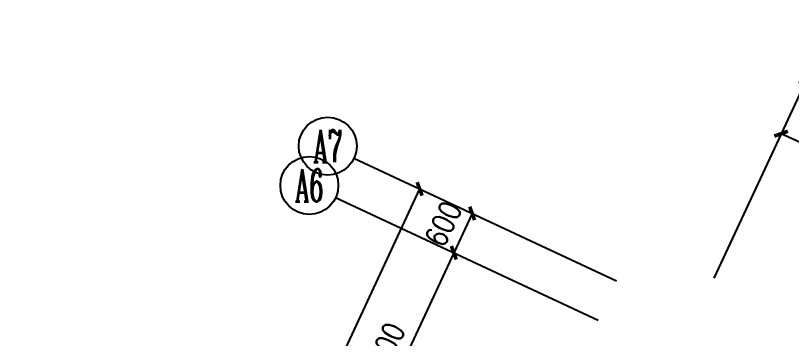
# Model space of a CAD drawing. Header units: millimetres. Extents: x 751 to 49128, y 379 to 40024.
# Drawn here: x 2421 to 13132, y 34801 to 39261 of the extents above; entities that cross this region are included whole.
import ezdxf
from ezdxf.enums import TextEntityAlignment as Align

# ---------------------------------------------------------------- set-up
doc = ezdxf.new("R2010")
doc.units = ezdxf.units.MM
for name, color, linetype in [('AXIS', 3, 'Continuous'), ('AXIS_TEXT', 7, 'Continuous'), ('PUB_WINDW', 7, 'Continuous')]:
    doc.layers.add(name, color=color, linetype=linetype)
doc.styles.add('COMPLEX', font='COMPLEX')
doc.styles.add('DIM_FONT', font='SIMPLEX', dxfattribs={"width": 0.8})
doc.styles.get("Standard").update_dxf_attribs({"font": 'arial.ttf'})
doc.dimstyles.new('AXIS', dxfattribs={"dimtxt": 300, "dimasz": 1, "dimexe": 250, "dimexo": 300, "dimgap": 0.09, "dimtad": 1, "dimdec": 0, "dimzin": 0, "dimdsep": 46, "dimtxsty": 'DIM_FONT', "dimblk": '_DIMX', "dimcen": 0.09, "dimse1": 1, "dimse2": 1, "dimclrt": 7, "dimadec": 0, "dimazin": 0, "dimtfac": 1, "dimtdec": 0, "dimtix": 1, "dimtmove": 2, "dimatfit": 3, "dimldrblk": '_DIMX', "dimfxl": 1, "dimtolj": 1, "dimtzin": 0, "dimarcsym": 0})

# ---------------------------------------------------------------- blocks, each defined once
blk = doc.blocks.new('_DIMX')
at = {"const_width": 50}
blk.add_lwpolyline([(-70, -70), (70, 70)], dxfattribs=at)
blk = doc.blocks.new('*D67')
at = {"color": 0, "linetype": 'ByBlock', "transparency": 16777216}
blk.add_line((-2841, 39187), (-8419, 27226), dxfattribs=at)
at = {"layer": 'DEFPOINTS', "color": 0, "linetype": 'ByBlock', "transparency": 16777216}
for p in [(-122, 37920), (-8419, 27225), (-5701, 25957)]:
    blk.add_point(p, dxfattribs=at)
at = {"color": 0, "linetype": 'ByBlock', "transparency": 16777216}
for p, rotation in [((-2841, 39188), 65), ((-8419, 27225), 245)]:
    blk.add_blockref('_DIMX', p, dxfattribs=dict(at, rotation=rotation))
at = {"color": 7, "linetype": 'ByBlock', "transparency": 16777216, "insert": (-5902, 33333), "char_height": 300, "attachment_point": 5, "rotation": 65, "style": 'DIM_FONT'}
blk.add_mtext('\\A1;13200', dxfattribs=at)
blk = doc.blocks.new('*D62')
at = {"color": 0, "linetype": 'ByBlock', "transparency": 16777216}
blk.add_line((-2370, 38305), (-3764, 35316), dxfattribs=at)
at = {"layer": 'DEFPOINTS', "color": 0, "linetype": 'ByBlock', "transparency": 16777216}
for p in [(-376, 37377), (-3764, 35316), (-1770, 34386)]:
    blk.add_point(p, dxfattribs=at)
at = {"color": 0, "linetype": 'ByBlock', "transparency": 16777216}
for p, rotation in [((-2369, 38306), 65), ((-3764, 35316), 245)]:
    blk.add_blockref('_DIMX', p, dxfattribs=dict(at, rotation=rotation))
at = {"color": 7, "linetype": 'ByBlock', "transparency": 16777216, "insert": (-3339, 36938), "char_height": 300, "attachment_point": 5, "rotation": 65, "style": 'DIM_FONT'}
blk.add_mtext('\\A1;3300', dxfattribs=at)
blk = doc.blocks.new('*D61')
at = {"color": 0, "linetype": 'ByBlock', "transparency": 16777216}
for p, q in [((-2116, 38850), (-2369, 38306)), ((-2115, 38851), (-2115, 38852)), ((-2370, 38305), (-2370, 38305))]:
    blk.add_line(p, q, dxfattribs=at)
at = {"layer": 'DEFPOINTS', "color": 0, "linetype": 'ByBlock', "transparency": 16777216}
for p in [(-2369, 38306), (-122, 37920), (-376, 37377)]:
    blk.add_point(p, dxfattribs=at)
at = {"color": 0, "linetype": 'ByBlock', "transparency": 16777216}
for p, rotation in [((-2116, 38850), 245), ((-2369, 38306), 65.00000000000003)]:
    blk.add_blockref('_DIMX', p, dxfattribs=dict(at, rotation=rotation))
at = {"color": 7, "linetype": 'ByBlock', "transparency": 16777216, "insert": (-2515, 38705), "char_height": 300, "attachment_point": 5, "rotation": 65, "style": 'DIM_FONT'}
blk.add_mtext('\\A1;600', dxfattribs=at)
blk = doc.blocks.new('_AXISO')
blk.add_circle((0, 0), 0.5)
at = {"layer": 'AXIS_TEXT', "style": 'COMPLEX', "width": 1.041667}
blk.add_attdef('A', text='', height=0.56, dxfattribs=at).set_placement((-0.25, -0.28), (0.25, -0.28), align=Align.FIT)
blk = doc.blocks.new('*D72')
at = {"color": 0, "linetype": 'ByBlock', "transparency": 16777216}
blk.add_line((13634, 35478), (2488, 40676), dxfattribs=at)
at = {"layer": 'DEFPOINTS', "color": 0, "linetype": 'ByBlock', "transparency": 16777216}
for p in [(2487, 40676), (1219, 37957), (12367, 32759)]:
    blk.add_point(p, dxfattribs=at)
at = {"color": 0, "linetype": 'ByBlock', "transparency": 16777216}
for p, rotation in [((2487, 40676), 155), ((13635, 35478), 335)]:
    blk.add_blockref('_DIMX', p, dxfattribs=dict(at, rotation=rotation))
at = {"color": 7, "linetype": 'ByBlock', "transparency": 16777216, "insert": (8188, 38349), "char_height": 300, "attachment_point": 5, "rotation": 335, "style": 'DIM_FONT'}
blk.add_mtext('\\A1;12300', dxfattribs=at)
blk = doc.blocks.new('*D71')
at = {"color": 0, "linetype": 'ByBlock', "transparency": 16777216}
blk.add_line((5683, 38303), (2150, 39950), dxfattribs=at)
at = {"layer": 'DEFPOINTS', "color": 0, "linetype": 'ByBlock', "transparency": 16777216}
for p in [(2149, 39951), (1219, 37957), (4754, 36309)]:
    blk.add_point(p, dxfattribs=at)
at = {"color": 0, "linetype": 'ByBlock', "transparency": 16777216}
for p, rotation in [((2149, 39951), 154.9999999999999), ((5684, 38303), 334.9999999999999)]:
    blk.add_blockref('_DIMX', p, dxfattribs=dict(at, rotation=rotation))
at = {"color": 7, "linetype": 'ByBlock', "transparency": 16777216, "insert": (4043, 39399), "char_height": 300, "attachment_point": 5, "rotation": 335, "style": 'DIM_FONT'}
blk.add_mtext('\\A1;3900', dxfattribs=at)
blk = doc.blocks.new('1T4F79')
at = {"layer": 'AXIS'}
for p, q in [((-23550.5, 17079), (-25240.9, 13453.8)), ((-30207.3, 15107.6), (-26582.1, 13417.1)), ((-30460.9, 14563.8), (-26835.6, 12873.3))]:
    blk.add_line(p, q, dxfattribs=at)
ref = blk.add_blockref('_AXISO', (-30569.8, 15276.6), dxfattribs=dict(at, xscale=800, yscale=800, zscale=800))
ref.add_attrib('A', 'A7', dxfattribs={"layer": 'AXIS_TEXT', "height": 448, "style": 'COMPLEX', "width": 0.535714}).set_placement((-30769.8, 15052.6), (-30369.8, 15052.6), align=Align.FIT)
ref = blk.add_blockref('_AXISO', (-30823.4, 14732.8), dxfattribs=dict(at, xscale=800, yscale=800, zscale=800))
ref.add_attrib('A', 'A6', dxfattribs={"layer": 'AXIS_TEXT', "height": 448, "style": 'COMPLEX', "width": 0.535714}).set_placement((-31023.4, 14508.8), (-30623.4, 14508.8), align=Align.FIT)
at = {"style": 'DIM_FONT', "width": 0.8, "flags": 9}
for tag, p, rotation in [('YSIZE', (3996.4, 9793.9), 295), ('YSIZE', (-19234.8, -11587.2), 270), ('XSIZE', (-19234.8, -11587.2), 270), ('YSIZE', (-5485.9, -11587.2), 270), ('XSIZE', (-5485.9, -11587.2), 270)]:
    blk.add_attdef(tag, p, '', height=0.5, rotation=rotation, dxfattribs=at)
at = {"width": 0.8, "flags": 9}
for tag, p in [('YSIZE', (-560.1, -6402.9)), ('XSIZE', (-560.1, -6402.9)), ('XSIZE', (-760.1, -6602.9)), ('YSIZE', (-760.1, -6602.9))]:
    blk.add_attdef(tag, p, '', height=0.4, rotation=180, dxfattribs=at)
at = {"layer": 'AXIS'}
for p1, p2, distance, picture, middle in [((-14093.3, 8255.5), (-25240.9, 13453.8), -3000, '*D72', (-18272.5, 13845.5)), ((-26582.1, 13417.1), (-32160.6, 1453.8), -3000, '*D67', (-32362.2, 8830.1)), ((-26582.1, 13417.1), (-26835.6, 12873.3), -2200, '*D61', (-28974.6, 14201.8))]:
    dim = blk.add_aligned_dim(p1=p1, p2=p2, distance=distance, dimstyle='AXIS', dxfattribs=at)
    dim.commit()
    dim.dimension.update_dxf_attribs({"geometry": picture, "text_midpoint": middle, "insert": (-26460.1, -24503.3)})
for base, p1, p2, angle, picture, middle in [((-24311.2, 15447.6), (-21706.3, 11805.5), (-25240.9, 13453.8), 335, '*D71', (-22417.1, 14895.4)), ((-30224.2, 10812.3), (-26835.6, 12873.3), (-28230.3, 9882.5), 65, '*D62', (-29798.7, 12434.5))]:
    dim = blk.add_linear_dim(base=base, p1=p1, p2=p2, angle=angle, dimstyle='AXIS', dxfattribs=at)
    dim.commit()
    dim.dimension.update_dxf_attribs({"geometry": picture, "text_midpoint": middle, "insert": (-26460.1, -24503.3)})

msp = doc.modelspace()

# ---------------------------------------------------------------- block references
at = {"layer": 'PUB_WINDW'}
msp.add_blockref('1T4F79', (37300, 22182), dxfattribs=at)

doc.saveas('drawing.dxf')
